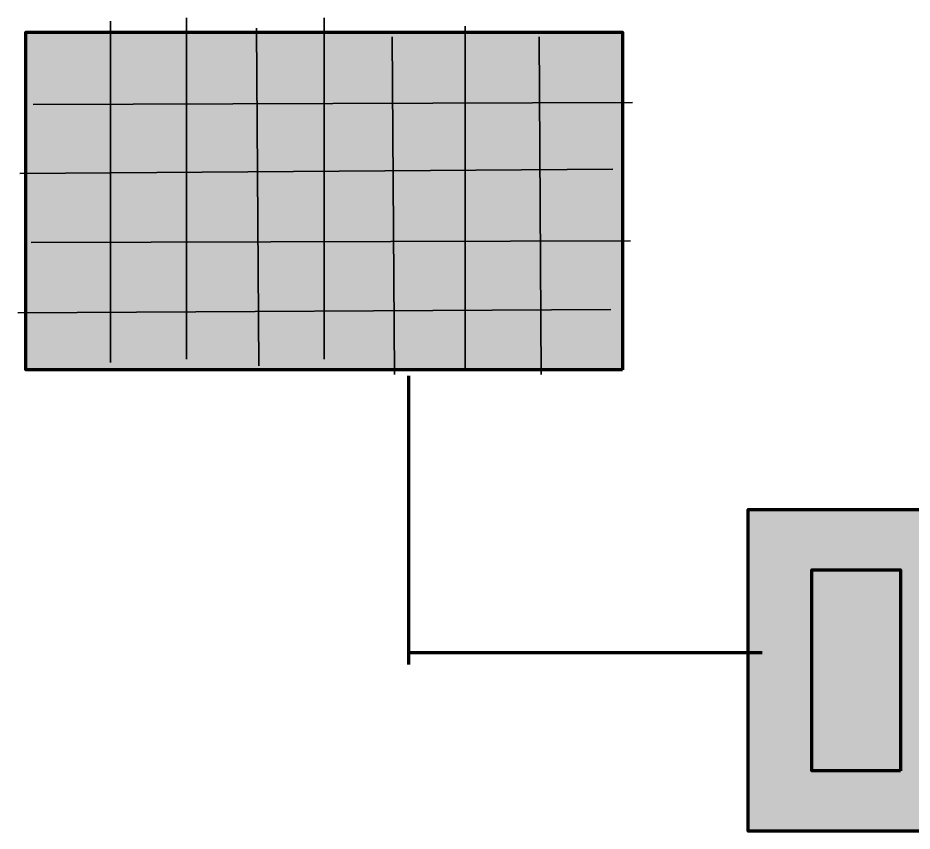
# Model space of a CAD drawing. Extents: x 123 to 472, y -423 to -100.
# Drawn here: x 123.4 to 275.4, y -308.6 to -170.4 of the extents above; entities that cross this region are included whole.
import ezdxf

# ---------------------------------------------------------------- set-up
doc = ezdxf.new("R2010")
doc.units = 0
doc.header["$MEASUREMENT"] = 0
doc.layers.add('Layer 1', color=7, linetype='Continuous', lineweight=0)

# ---------------------------------------------------------------- blocks, each defined once
blk = doc.blocks.new('Block_0')
at = {"layer": 'Layer 1', "true_color": 0xf3f4f4, "transparency": 33554687}
h = blk.add_hatch(color=7, dxfattribs=at)
h.dxf.hatch_style = 2
h.paths.add_polyline_path([(313.05, -308.6), (247.55, -308.6), (247.55, -253.94), (313.05, -253.94)])
h = blk.add_hatch(color=7, dxfattribs=at)
h.dxf.hatch_style = 2
h.paths.add_polyline_path([(273.43, -298.33), (258.39, -298.33), (258.39, -264.21), (273.43, -264.21)])
h = blk.add_hatch(color=7, dxfattribs=at)
h.dxf.hatch_style = 2
h.paths.add_polyline_path([(296.73, -298.33), (281.7, -298.33), (281.7, -264.21), (296.73, -264.21)])
at = {"layer": 'Layer 1', "color": 253, "lineweight": 140, "true_color": 0x9b9da0}
for points in [[(313.05, -308.6), (247.55, -308.6), (247.55, -253.94), (313.05, -253.94)], [(273.43, -298.33), (258.39, -298.33), (258.39, -264.21), (273.43, -264.21)], [(296.73, -298.33), (281.7, -298.33), (281.7, -264.21), (296.73, -264.21)]]:
    blk.add_lwpolyline(points, close=True, dxfattribs=at)

msp = doc.modelspace()

# ---------------------------------------------------------------- hatches: boundary and pattern name
at = {"layer": 'Layer 1', "true_color": 0x231f20, "transparency": 33554687}
h = msp.add_hatch(color=250, dxfattribs=at)
h.dxf.hatch_style = 2
h.paths.add_polyline_path([(226.21, -230.21), (124.79, -230.21), (124.79, -172.81), (226.21, -172.81)])

# ---------------------------------------------------------------- linework, layer by layer
at = {"layer": 'Layer 1', "color": 7, "lineweight": 35, "true_color": 0xffffff}
for p, q in [((139.16, -170.98), (139.16, -228.99)), ((152.1, -170.41), (152.1, -228.43)), ((175.5, -170.41), (175.5, -228.43)), ((163.99, -172.14), (164.37, -229.55)), ((199.44, -171.84), (199.44, -229.85)), ((187.05, -173.61), (187.43, -231.01)), ((212.01, -173.61), (212.38, -231.01)), ((227.88, -184.76), (126.03, -185.14)), ((224.53, -196.13), (123.76, -196.88)), ((227.55, -208.29), (125.7, -208.56)), ((224.21, -219.98), (123.44, -220.51))]:
    msp.add_line(p, q, dxfattribs=at)
at = {"layer": 'Layer 1', "color": 250, "lineweight": 140, "true_color": 0x231f20}
for p, q in [((189.81, -231.25), (189.81, -280.31)), ((249.95, -278.3), (189.74, -278.3))]:
    msp.add_line(p, q, dxfattribs=at)
at = {"layer": 'Layer 1', "color": 8, "lineweight": 140, "true_color": 0x77787b}
msp.add_lwpolyline([(226.21, -230.21), (124.79, -230.21), (124.79, -172.81), (226.21, -172.81)], close=True, dxfattribs=at)

# ---------------------------------------------------------------- block references
at = {"layer": 'Layer 1'}
msp.add_blockref('Block_0', (0, 0), dxfattribs=at)

doc.saveas('drawing.dxf')
